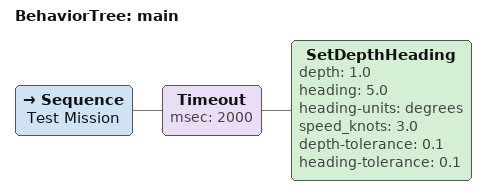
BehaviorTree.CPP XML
<!-- This file is used for testing  -->

<root main_tree_to_execute="main">
  <BehaviorTree ID="main">
    <Sequence name="Test Mission">
      <Timeout msec="2000">
        <SetDepthHeading
            depth="1.0"
            heading="5.0"
            heading-units="degrees"
            speed_knots="3.0"
            depth-tolerance="0.1"
            heading-tolerance="0.1"/>
      </Timeout>
    </Sequence>
  </BehaviorTree>
</root>
